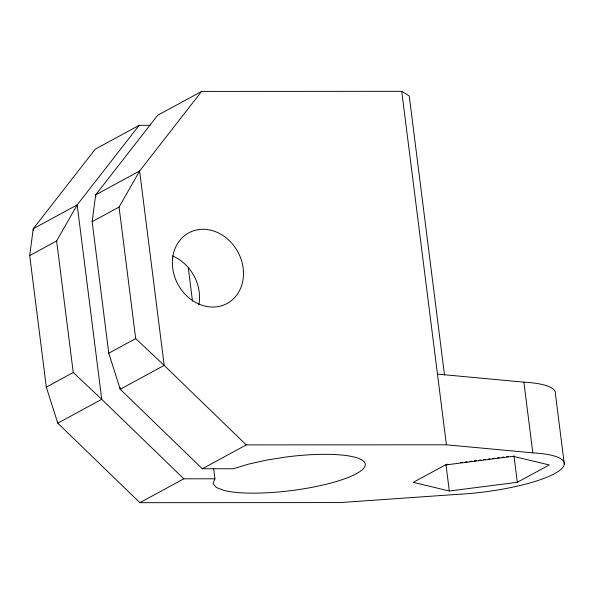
<?xml version="1.0" encoding="UTF-8"?>
<svg xmlns="http://www.w3.org/2000/svg" width="594" height="594" viewBox="0 0 594 594"><rect width="100%" height="100%" fill="white"/><g stroke="black" fill="none" stroke-linecap="round" stroke-linejoin="round"><path stroke-width="0.89" d="M444.498 375.052L409.236 95.938L401.737 91.32L201.618 91.417L157.67 115.281L95.679 194.847L92.152 221.673L108.769 353.207L120.233 389.263L202.331 468.763L246.272 444.899L446.398 444.809L532.825 452.851A83.561 18.511 -7.2 0 1 554.618 473.618A83.561 18.511 -7.2 0 1 456.222 494.453L340.006 502.583L139.88 502.68L57.789 423.18L46.317 387.125L29.7 255.583L33.227 228.764L95.226 149.191L139.167 125.327L150.148 125.327M213.654 468.673L214.931 478.801L213.031 483.479L216.313 487.496L224.554 490.57A76.73 16.996 -7.2 0 0 356.378 473.715A76.73 16.996 -7.2 0 0 286.471 456.949L266.869 460.038L248.775 464.063L233.435 468.748L202.331 468.763M29.7 255.583L56.623 240.964L77.168 204.893L139.167 125.327M92.152 221.673L119.067 207.054L139.62 170.983L201.618 91.417M46.317 387.125L73.24 372.505L56.623 240.964M108.769 353.207L135.684 338.587L119.067 207.054M139.88 502.68L183.821 478.816L214.931 478.801M517.315 482.306L549.257 464.961L513.194 456.311L445.196 465.005L413.253 482.35L449.309 491L517.315 482.306L513.966 455.791M447.802 464.256L445.96 464.493L449.309 491M460.669 462.607L462.503 462.377M465.258 462.021L467.099 461.79M469.854 461.434L471.695 461.196M474.45 460.847L476.291 460.61M479.046 460.261L480.88 460.023M483.642 459.674L485.476 459.437M488.238 459.08L490.072 458.85M492.827 458.494L494.668 458.264M497.423 457.907L499.264 457.677M502.019 457.321L503.861 457.083M506.615 456.734L508.449 456.496M437.466 374.109L523.893 382.15A83.561 18.511 -7.2 0 1 555.368 393.473L564.3 464.174M135.684 338.587L164.182 365.399L246.272 444.899M73.24 372.505L101.73 399.317L183.821 478.816M523.893 382.15L532.825 452.851M401.737 91.32L446.398 444.809M188.305 267.998L192.486 301.136M95.909 196.681L95.679 194.847L139.62 170.983L164.182 365.399L120.233 389.263L120.003 387.429M33.457 230.598L33.227 228.764L77.168 204.893L101.73 399.317L57.789 423.18L57.559 421.346M172.52 255.925A40.192 34.081 61.5 0 1 198.886 304.722M172.639 258.115A40.192 34.081 61.5 0 0 221.792 305.717A40.192 34.081 61.5 0 0 229.366 240.659A40.192 34.081 61.5 0 0 172.639 258.115"/></g></svg>
